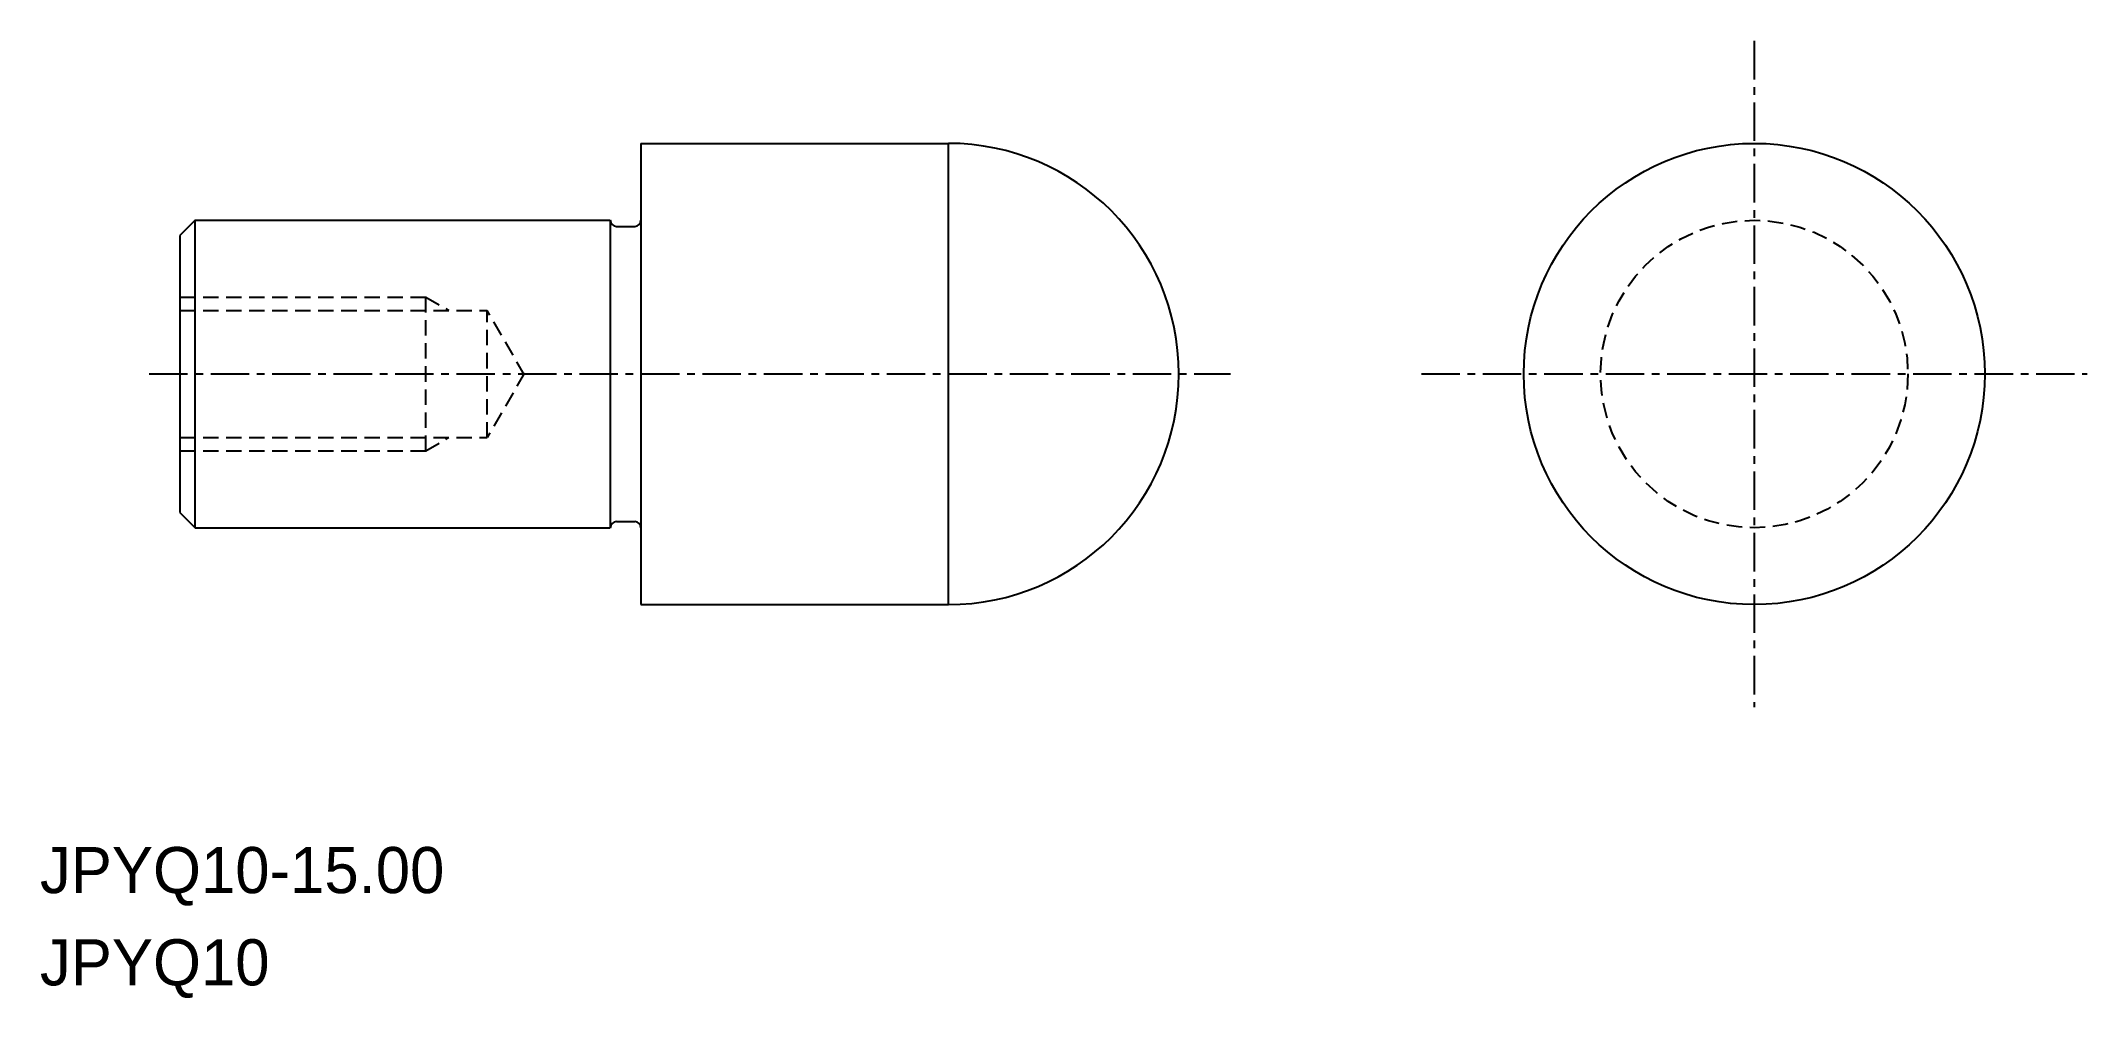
# Model space of a CAD drawing. Extents: x -2043.7 to -1977.2, y -644 to -612.9.
import ezdxf

# ---------------------------------------------------------------- set-up
doc = ezdxf.new("R2010")
doc.units = 0
doc.linetypes.add('CENTER', pattern=[2, 1.25, -0.25, 0.25, -0.25])
doc.linetypes.add('DASHED', pattern=[0.75, 0.5, -0.25])
doc.layers.get('0').update_dxf_attribs({"linetype": 'CONTINUOUS'})
doc.layers.add('CENTER', color=1, linetype='CENTER')

msp = doc.modelspace()

# ---------------------------------------------------------------- linework, layer by layer
at = {"color": 7, "linetype": 'CONTINUOUS'}
for p, q in [((-2024.219, -616.198), (-2024.219, -631.198)), ((-2024.219, -616.198), (-2014.219, -616.198)), ((-2038.719, -618.698), (-2039.219, -619.198)), ((-2038.719, -628.698), (-2038.719, -618.698)), ((-2038.719, -618.698), (-2025.219, -618.698)), ((-2025.219, -618.698), (-2025.219, -628.698)), ((-2025.019, -618.898), (-2024.419, -618.898)), ((-2039.219, -619.198), (-2039.219, -628.198)), ((-2039.219, -628.198), (-2038.719, -628.698)), ((-2038.719, -628.698), (-2025.219, -628.698)), ((-2025.019, -628.498), (-2024.419, -628.498)), ((-2024.219, -631.198), (-2014.219, -631.198))]:
    msp.add_line(p, q, dxfattribs=at)
at = {"linetype": 'CONTINUOUS'}
msp.add_line((-2014.219, -631.198), (-2014.219, -616.198), dxfattribs=at)
at = {"color": 3, "linetype": 'DASHED'}
for p, q in [((-2039.219, -621.198), (-2031.219, -621.198)), ((-2039.219, -621.631), (-2029.219, -621.631)), ((-2031.219, -621.198), (-2030.469, -621.631)), ((-2031.219, -626.198), (-2031.219, -621.198)), ((-2029.219, -625.765), (-2029.219, -621.631)), ((-2028.007, -623.731), (-2029.219, -621.631)), ((-2028.007, -623.665), (-2029.219, -625.765)), ((-2039.219, -625.765), (-2029.219, -625.765)), ((-2031.219, -626.198), (-2030.469, -625.765)), ((-2039.219, -626.198), (-2031.219, -626.198))]:
    msp.add_line(p, q, dxfattribs=at)
at = {"linetype": 'CONTINUOUS'}
msp.add_circle((-1987.999, -623.698), 7.5, dxfattribs=at)
at = {"color": 3, "linetype": 'DASHED'}
msp.add_circle((-1987.999, -623.698), 5, dxfattribs=at)
at = {"linetype": 'CONTINUOUS'}
msp.add_arc((-2014.219, -623.698), 7.5, 270, 90, dxfattribs=at)
at = {"color": 7, "linetype": 'CONTINUOUS'}
for centre, start, end in [((-2025.019, -618.698), 180, 270), ((-2024.419, -618.698), 270, 0), ((-2025.019, -628.698), 90, 180), ((-2024.419, -628.698), 0, 90)]:
    msp.add_arc(centre, 0.2, start, end, dxfattribs=at)
msp.add_point((-2039.219, -623.698), dxfattribs=at)
at = {"layer": 'CENTER', "color": 1, "linetype": 'CENTER'}
for p, q in [((-1987.999, -612.867), (-1987.999, -634.528)), ((-2040.219, -623.698), (-2005.041, -623.698)), ((-1998.829, -623.698), (-1977.169, -623.698))]:
    msp.add_line(p, q, dxfattribs=at)

# ---------------------------------------------------------------- texts
for s, p in [('JPYQ10-15.00', (-2043.774, -640.58)), ('JPYQ10', (-2043.774, -643.58))]:
    msp.add_text(s, height=1.5).set_placement(p)

doc.saveas('drawing.dxf')
